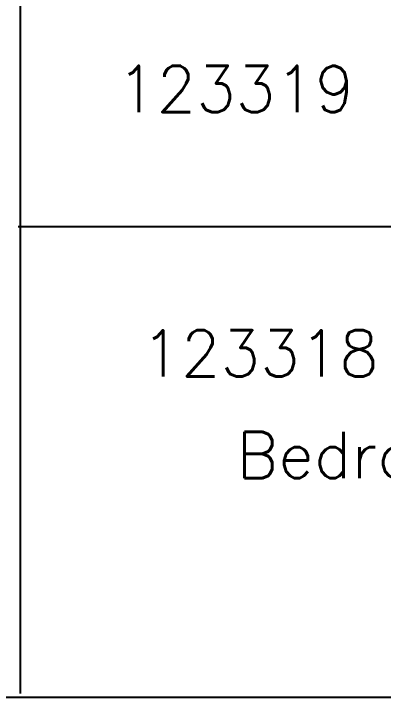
# Model space of a CAD drawing. Extents: x -19457 to -5313, y -43512 to -26109.
# Drawn here: x -12132 to -8932, y -43512 to -37594 of the extents above; entities that cross this region are included whole.
import ezdxf
from ezdxf.enums import TextEntityAlignment as Align

# ---------------------------------------------------------------- set-up
doc = ezdxf.new("R2010")
doc.units = 0
doc.header["$LTSCALE"] = 10
doc.header["$MEASUREMENT"] = 0
doc.layers.add('2D_DETAIL', color=7, linetype='Continuous')
doc.layers.add('2D_TEXT', color=4, linetype='Continuous')
doc.styles.get("Standard").update_dxf_attribs({"font": 'TXT.SHX'})

msp = doc.modelspace()

# ---------------------------------------------------------------- linework, layer by layer
at = {"layer": '2D_DETAIL'}
for p, q in [((-12076.5, -26979.3), (-12076.5, -43478.3)), ((-12092, -39435.1), (-5375.2, -39435.1)), ((-17031, -43511.5), (-5313, -43511.5))]:
    msp.add_line(p, q, dxfattribs=at)

# ---------------------------------------------------------------- texts
at = {"layer": '2D_TEXT', "color": 1}
for s, p in [('123319', (-10210.1, -38245.5)), ('123318', (-9998.9, -40533.6))]:
    msp.add_text(s, height=400, dxfattribs=at).set_placement(p, align=Align.MIDDLE)
at = {"layer": '2D_TEXT', "color": 7}
msp.add_text('Bedroom 1', height=400, dxfattribs=at).set_placement((-8661.2, -41413.7), align=Align.MIDDLE)

doc.saveas('drawing.dxf')
